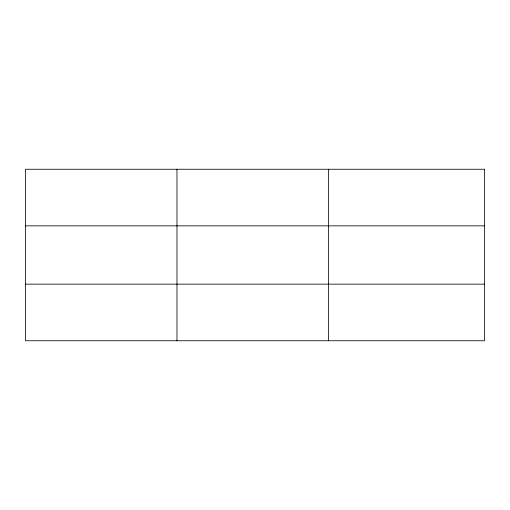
<?xml version="1.0" encoding="UTF-8"?>
<svg xmlns="http://www.w3.org/2000/svg" width="510" height="510" viewBox="0 0 510 510"><rect width="100%" height="100%" fill="white"/><g stroke="black" fill="none" stroke-linecap="round" stroke-linejoin="round"><path stroke-width="0.76" d="M176.97 340.75L176.97 169.25M328.44 340.75L328.44 169.25M25.5 225.847L484.5 225.847M25.5 284.153L484.5 284.153M484.5 169.25L484.5 340.75L25.5 340.75L25.5 169.25L484.5 169.25"/></g></svg>
